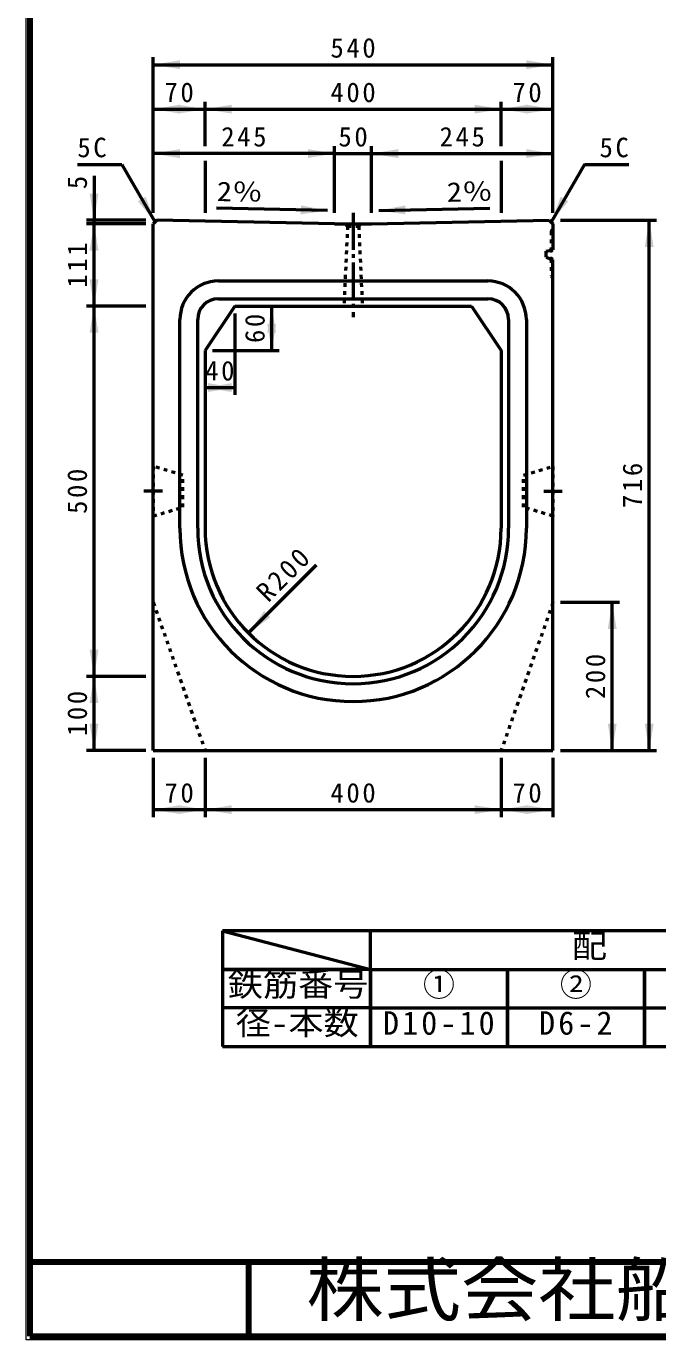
# Model space of a CAD drawing. Units: millimetres, scale not verified. Extents: x 100 to 4105, y 100 to 2870.
# Drawn here: x 100 to 953, y 100 to 1874 of the extents above; entities that cross this region are included whole.
import ezdxf
from ezdxf.enums import TextEntityAlignment as Align

# ---------------------------------------------------------------- set-up
doc = ezdxf.new("R2010")
doc.units = ezdxf.units.MM
doc.header["$LTSCALE"] = 5
doc.header["$PDMODE"] = 32
doc.header["$PDSIZE"] = 2.5
doc.linetypes.add('USER1', pattern=[2.2, 1, -1.2])
doc.linetypes.add('USER2', pattern=[13.4, 10, -1.2, 1, -1.2])
doc.layers.add('V-nasSTD', color=7, linetype='Continuous', lineweight=50)
doc.styles.add('ＭＳ ゴシック', font='')
doc.styles.get('ＭＳ ゴシック').set_extended_font_data('MS Gothic')

msp = doc.modelspace()

# ---------------------------------------------------------------- hatches: boundary and pattern name
at = {"layer": 'V-nasSTD'}
for points in [[(307.552, 1827.857), (271.552, 1821.857), (307.552, 1815.857)], [(775.552, 1815.857), (811.552, 1821.857), (775.552, 1827.857)], [(307.552, 1767.857), (271.552, 1761.857), (307.552, 1755.857)], [(305.552, 1755.857), (341.552, 1761.857), (305.552, 1767.857)], [(377.552, 1767.857), (341.552, 1761.857), (377.552, 1755.857)], [(705.552, 1755.857), (741.552, 1761.857), (705.552, 1767.857)], [(777.552, 1767.857), (741.552, 1761.857), (777.552, 1755.857)], [(775.552, 1755.857), (811.552, 1761.857), (775.552, 1767.857)], [(307.552, 1695.857), (271.552, 1701.857), (307.552, 1707.857)], [(480.552, 1707.857), (516.552, 1701.857), (480.552, 1695.857)], [(602.552, 1707.857), (566.552, 1701.857), (602.552, 1695.857)], [(775.552, 1695.857), (811.552, 1701.857), (775.552, 1707.857)], [(185.552, 1647.857), (191.552, 1611.857), (197.552, 1647.857)], [(261.248, 1643.534), (274.052, 1609.357), (250.855, 1637.534)], [(821.855, 1643.534), (809.052, 1609.357), (832.248, 1637.534)], [(471.07, 1631.821), (506.937, 1625.072), (470.82, 1619.823)], [(612.033, 1631.821), (576.166, 1625.072), (612.283, 1619.823)], [(197.552, 1570.857), (191.552, 1606.857), (185.552, 1570.857)], [(947.552, 1575.857), (941.552, 1611.857), (935.552, 1575.857)], [(185.552, 1531.857), (191.552, 1495.857), (197.552, 1531.857)], [(197.552, 1459.857), (191.552, 1495.857), (185.552, 1459.857)], [(437.552, 1459.857), (431.552, 1495.857), (425.552, 1459.857)], [(425.552, 1471.857), (431.552, 1435.857), (437.552, 1471.857)], [(377.552, 1391.857), (341.552, 1385.857), (377.552, 1379.857)], [(345.552, 1379.857), (381.552, 1385.857), (345.552, 1391.857)], [(421.343, 1084.134), (400.13, 1054.435), (429.829, 1075.649)], [(897.552, 1059.857), (891.552, 1095.857), (885.552, 1059.857)], [(185.552, 1031.857), (191.552, 995.857), (197.552, 1031.857)], [(197.552, 959.857), (191.552, 995.857), (185.552, 959.857)], [(185.552, 931.857), (191.552, 895.857), (197.552, 931.857)], [(885.552, 931.857), (891.552, 895.857), (897.552, 931.857)], [(935.552, 931.857), (941.552, 895.857), (947.552, 931.857)], [(307.552, 821.857), (271.552, 815.857), (307.552, 809.857)], [(305.552, 809.857), (341.552, 815.857), (305.552, 821.857)], [(377.552, 821.857), (341.552, 815.857), (377.552, 809.857)], [(705.552, 809.857), (741.552, 815.857), (705.552, 821.857)], [(777.552, 821.857), (741.552, 815.857), (777.552, 809.857)], [(775.552, 809.857), (811.552, 815.857), (775.552, 821.857)]]:
    msp.add_hatch(color=256, dxfattribs=at).paths.add_polyline_path(points)

# ---------------------------------------------------------------- linework, layer by layer
at = {"layer": 'V-nasSTD', "lineweight": 100}
for p, q in [((105, 2865), (105, 105)), ((105, 205), (4100, 205)), ((400, 205), (400, 105)), ((105, 105), (4100, 105))]:
    msp.add_line(p, q, dxfattribs=at)
at = {"layer": 'V-nasSTD'}
for p, q in [((271.552, 1621.857), (271.552, 1831.857)), ((811.552, 1621.857), (811.552, 1831.857)), ((271.552, 1821.857), (811.552, 1821.857)), ((271.552, 1761.857), (341.552, 1761.857)), ((341.552, 1711.857), (341.552, 1771.857)), ((341.552, 1761.857), (741.552, 1761.857)), ((741.552, 1711.857), (741.552, 1771.857)), ((741.552, 1761.857), (811.552, 1761.857)), ((516.552, 1621.857), (516.552, 1711.857)), ((566.552, 1621.857), (566.552, 1711.857)), ((169.052, 1687.299), (229.052, 1687.299)), ((229.052, 1687.299), (274.052, 1609.357)), ((516.552, 1701.857), (271.552, 1701.857)), ((341.552, 1691.857), (341.552, 1621.857)), ((516.552, 1701.857), (566.552, 1701.857)), ((566.552, 1701.857), (811.552, 1701.857)), ((741.552, 1691.857), (741.552, 1621.857)), ((854.052, 1687.299), (809.052, 1609.357)), ((854.052, 1687.299), (914.052, 1687.299)), ((191.552, 1671.857), (191.552, 1611.857)), ((506.937, 1625.072), (356.97, 1628.197)), ((576.166, 1625.072), (726.133, 1628.197)), ((261.552, 1611.857), (181.552, 1611.857)), ((261.552, 1606.857), (181.552, 1606.857)), ((191.552, 1606.857), (191.552, 1611.857)), ((191.552, 1495.857), (191.552, 1606.857)), ((276.552, 1611.857), (271.552, 1606.857)), ((271.552, 895.857), (271.552, 1606.857)), ((516.552, 1606.857), (276.552, 1611.857)), ((516.552, 1606.857), (566.552, 1606.857)), ((566.552, 1606.857), (806.552, 1611.857)), ((806.552, 1611.857), (811.552, 1606.857)), ((811.552, 1606.857), (811.552, 1571.872)), ((821.552, 1611.857), (951.552, 1611.857)), ((941.552, 895.857), (941.552, 1611.857)), ((802.552, 1569.857), (811.552, 1571.872)), ((802.552, 1561.857), (802.552, 1569.857)), ((802.552, 1561.857), (811.552, 1558.499)), ((811.552, 895.857), (811.552, 1558.499)), ((359.552, 1529.857), (723.552, 1529.857)), ((261.552, 1495.857), (181.552, 1495.857)), ((191.552, 995.857), (191.552, 1495.857)), ((381.552, 1495.857), (341.552, 1435.857)), ((359.552, 1505.857), (723.552, 1505.857)), ((381.552, 1495.857), (701.552, 1495.857)), ((431.552, 1435.857), (431.552, 1495.857)), ((529.052, 1495.857), (554.052, 1495.857)), ((701.552, 1495.857), (741.552, 1435.857)), ((307.552, 1445.857), (307.552, 1477.857)), ((331.552, 1445.857), (331.552, 1477.857)), ((381.552, 1485.857), (381.552, 1375.857)), ((751.552, 1477.857), (751.552, 1445.857)), ((775.552, 1477.857), (775.552, 1445.857)), ((307.552, 1195.857), (307.552, 1445.857)), ((331.552, 1195.857), (331.552, 1445.857)), ((751.552, 1445.857), (751.552, 1195.857)), ((775.552, 1445.857), (775.552, 1195.857)), ((341.552, 1435.857), (341.552, 1195.857)), ((351.552, 1435.857), (441.552, 1435.857)), ((741.552, 1435.857), (741.552, 1195.857)), ((341.552, 1385.857), (381.552, 1385.857)), ((400.13, 1054.435), (492.054, 1146.359)), ((821.552, 1095.857), (901.552, 1095.857)), ((891.552, 895.857), (891.552, 1095.857)), ((261.552, 995.857), (181.552, 995.857)), ((191.552, 895.857), (191.552, 995.857)), ((261.552, 895.857), (181.552, 895.857)), ((271.552, 895.857), (811.552, 895.857)), ((821.552, 895.857), (951.552, 895.857)), ((271.552, 885.857), (271.552, 805.857)), ((341.552, 885.857), (341.552, 805.857)), ((741.552, 885.857), (741.552, 805.857)), ((811.552, 885.857), (811.552, 805.857)), ((271.552, 815.857), (341.552, 815.857)), ((341.552, 815.857), (741.552, 815.857)), ((741.552, 815.857), (811.552, 815.857)), ((365, 652), (365, 600)), ((565, 652), (365, 652)), ((365, 652), (565, 600)), ((565, 600), (565, 652)), ((750, 652), (565, 652)), ((935, 652), (750, 652)), ((1120, 652), (935, 652)), ((365, 600), (530, 600)), ((365, 600), (365, 548)), ((565, 600), (365, 600)), ((565, 600), (750, 600)), ((565, 548), (565, 600)), ((565, 600), (565, 548)), ((750, 600), (935, 600)), ((750, 548), (750, 600)), ((750, 600), (750, 548)), ((935, 600), (1120, 600)), ((935, 548), (935, 600)), ((935, 600), (935, 548)), ((365, 548), (365, 496)), ((565, 548), (365, 548)), ((565, 548), (750, 548)), ((565, 496), (565, 548)), ((565, 548), (565, 496)), ((750, 548), (935, 548)), ((750, 496), (750, 548)), ((750, 548), (750, 496)), ((935, 548), (1120, 548)), ((935, 496), (935, 548)), ((935, 548), (935, 496)), ((365, 496), (565, 496)), ((565, 496), (750, 496)), ((750, 496), (935, 496)), ((935, 496), (1120, 496))]:
    msp.add_line(p, q, dxfattribs=at)
at = {"layer": 'V-nasSTD', "linetype": 'USER2'}
for p, q in [((541.552, 1621.857), (541.552, 1480.857)), ((284.052, 1245.857), (259.052, 1245.857)), ((799.052, 1245.857), (824.052, 1245.857))]:
    msp.add_line(p, q, dxfattribs=at)
at = {"layer": 'V-nasSTD', "linetype": 'USER1'}
for p, q in [((534.052, 1603.857), (529.052, 1495.857)), ((534.052, 1603.857), (531.052, 1606.857)), ((531.052, 1606.857), (552.052, 1606.857)), ((534.052, 1603.857), (549.052, 1603.857)), ((549.052, 1603.857), (552.052, 1606.857)), ((549.052, 1603.857), (554.052, 1495.857)), ((809.252, 1596.857), (811.552, 1599.157)), ((809.252, 1596.857), (809.252, 1571.357)), ((809.252, 1559.357), (809.252, 1536.857)), ((809.252, 1536.857), (811.552, 1534.557)), ((311.552, 1267.357), (271.552, 1279.357)), ((271.552, 1279.357), (271.552, 1212.357)), ((771.552, 1267.357), (811.552, 1279.357)), ((811.552, 1279.357), (811.552, 1212.357)), ((311.552, 1224.357), (311.552, 1267.357)), ((771.552, 1224.357), (771.552, 1267.357)), ((271.552, 1212.357), (311.552, 1224.357)), ((811.552, 1212.357), (771.552, 1224.357)), ((271.552, 1095.857), (341.552, 895.857)), ((811.552, 1095.857), (741.552, 895.857))]:
    msp.add_line(p, q, dxfattribs=at)
at = {"layer": 'V-nasSTD', "lineweight": 13}
msp.add_lwpolyline([(100, 100), (100, 2870), (4105, 2870), (4105, 100)], close=True, dxfattribs=at)
at = {"layer": 'V-nasSTD'}
for centre, radius, start, end in [((359.552, 1477.857), 52, 90, 180), ((723.552, 1477.857), 52, 0, 90), ((359.552, 1477.857), 28, 90, 180), ((723.552, 1477.857), 28, 0, 90), ((541.552, 1195.857), 234, 180, 270), ((541.552, 1195.857), 210, 180, 270), ((541.552, 1195.857), 200, 180, 270), ((541.552, 1195.857), 200, 270, 0), ((541.552, 1195.857), 210, 270, 0), ((541.552, 1195.857), 234, 270, 0)]:
    msp.add_arc(centre, radius, start, end, dxfattribs=at)
for p in [(809.252, 1571.357), (809.252, 1559.357)]:
    msp.add_point(p, dxfattribs=at)

# ---------------------------------------------------------------- texts
at = {"layer": 'V-nasSTD', "style": 'ＭＳ ゴシック'}
msp.add_text('5', height=26.39, rotation=90, dxfattribs=at).set_placement((155.552, 1653.857), align=Align.TOP_LEFT)
at = {"layer": 'V-nasSTD', "style": 'ＭＳ ゴシック', "width": 1.15}
for rotation, p in [(358.807, (357.72, 1664.189)), (1.193, (667.796, 1662.989))]:
    msp.add_text('2％', height=26.39, rotation=rotation, dxfattribs=at).set_placement(p, align=Align.TOP_LEFT)
at = {"layer": 'V-nasSTD', "style": 'ＭＳ ゴシック', "width": 1.1}
for s, height, p in [('配\u3000\u3000\u3000\u3000\u3000\u3000\u3000\u3000\u3000\u3000筋', 31.67, (837.04, 647.6)), ('鉄筋番号', 31.67, (372.12, 595.6)), ('径-本数', 31.67, (382.92, 543.6)), ('株式会社船生コンクリート工業', 69.65, (478.279, 202.55))]:
    msp.add_text(s, height=height, dxfattribs=at).set_placement(p, align=Align.TOP_LEFT)
at = {"layer": 'V-nasSTD', "style": 'ＭＳ ゴシック'}
for s, p in [('①', (635.9, 595.6)), ('②', (820.9, 595.6))]:
    msp.add_text(s, height=31.67, dxfattribs=at).set_placement(p, align=Align.TOP_LEFT)
at = {"layer": 'V-nasSTD', "attachment_point": 1, "style": 'ＭＳ ゴシック'}
for s, insert, char_height in [('\\T1.2;540', (510.952, 1857.857), 26.39), ('\\T1.2;70', (286.752, 1797.857), 26.39), ('\\T1.2;400', (510.952, 1797.857), 26.39), ('\\T1.2;70', (756.752, 1797.857), 26.39), ('\\T1.2;5C', (169.052, 1723.299), 26.39), ('\\T1.2;245', (363.452, 1737.857), 26.39), ('\\T1.2;50', (521.752, 1737.857), 26.39), ('\\T1.2;245', (658.452, 1737.857), 26.39), ('\\T1.2;5C', (874.452, 1723.299), 26.39), ('\\T1.2;40', (341.752, 1421.857), 26.39), ('\\T1.2;70', (286.752, 851.857), 26.39), ('\\T1.2;400', (510.952, 851.857), 26.39), ('\\T1.2;70', (756.752, 851.857), 26.39), ('\\T1.2;D10-10', (581.9, 543.6), 31.67), ('\\T1.2;D6-2', (792.82, 543.6), 31.67)]:
    msp.add_mtext(s, dxfattribs=dict(at, insert=insert, char_height=char_height))
at = {"layer": 'V-nasSTD', "char_height": 26.39, "attachment_point": 1, "style": 'ＭＳ ゴシック'}
for s, insert, rotation in [('\\T1.2;111', (155.552, 1520.757), 90), ('\\T1.2;60', (395.552, 1446.057), 90), ('\\T1.2;716', (905.552, 1223.257), 90), ('\\T1.2;500', (155.552, 1215.257), 90), ('\\T1.2;R200', (408.05, 1113.267), 45), ('\\T1.2;200', (855.552, 965.257), 90), ('\\T1.2;100', (155.552, 915.257), 90)]:
    msp.add_mtext(s, dxfattribs=dict(at, insert=insert, rotation=rotation))

doc.saveas('drawing.dxf')
